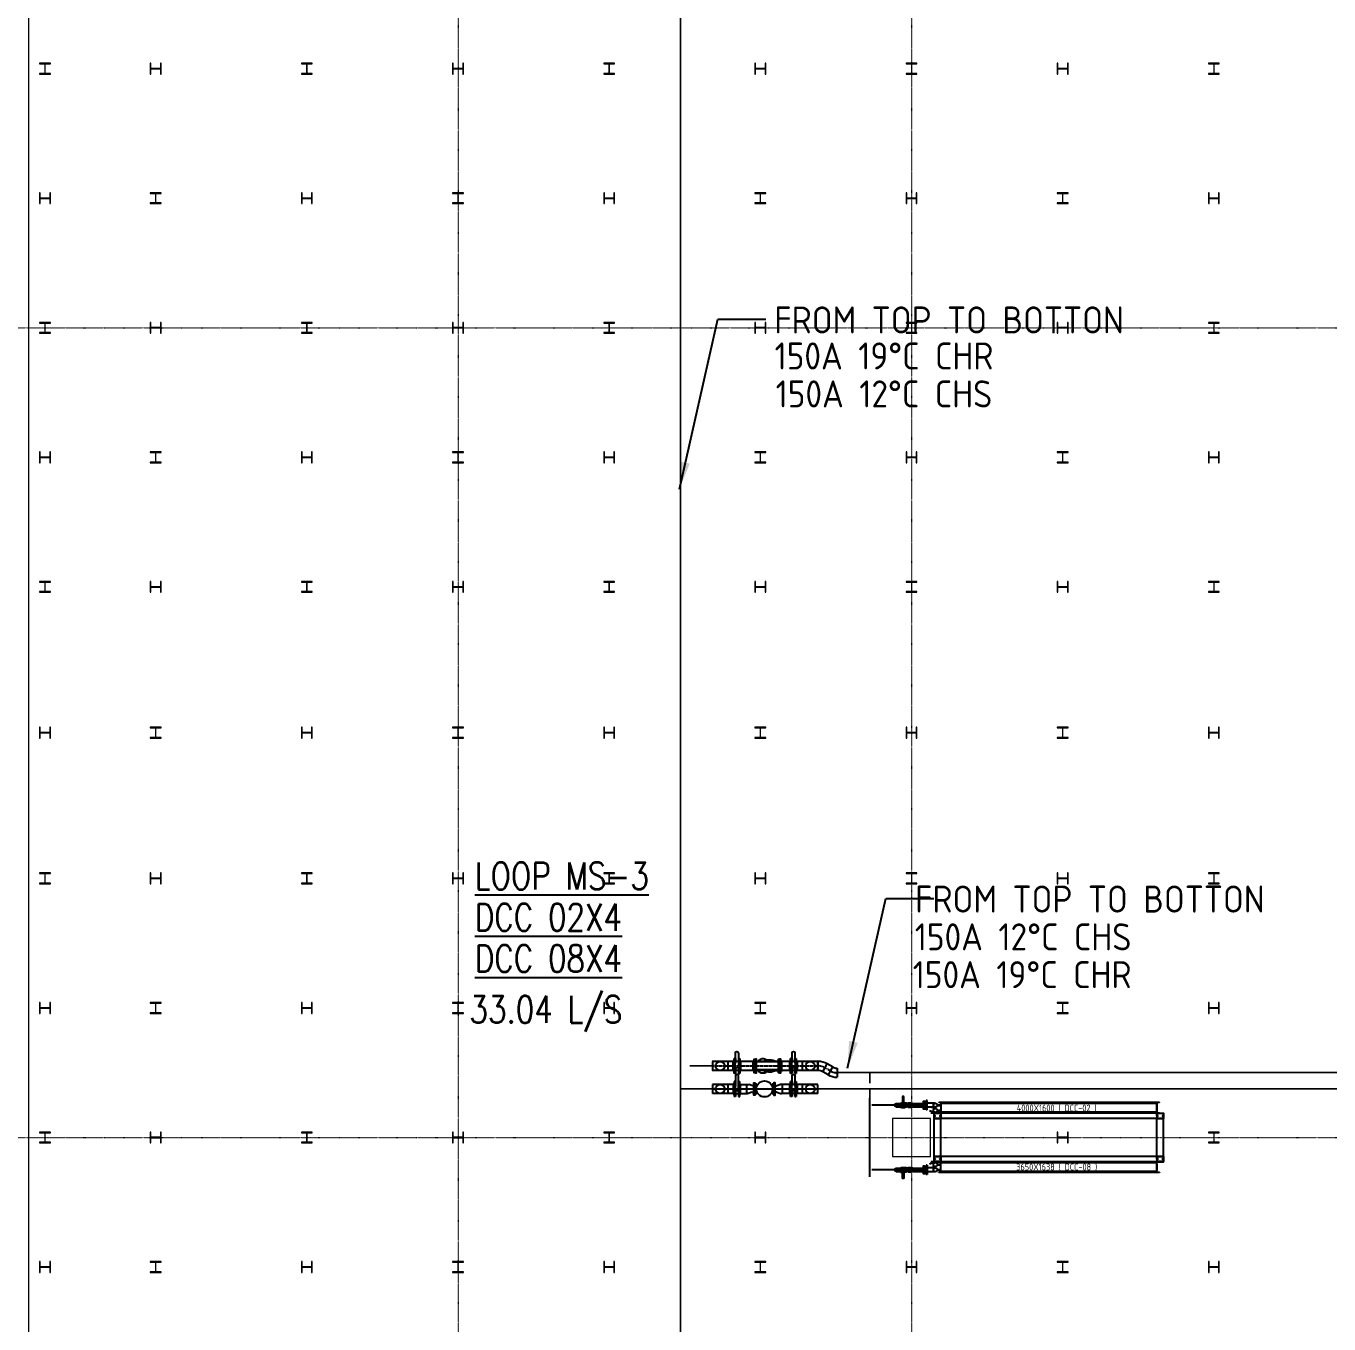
# Model space of a CAD drawing. Extents: x -32000 to 363140, y -29000 to 144266.
# Drawn here: x 18400 to 42530, y 26546 to 50589 of the extents above; entities that cross this region are included whole.
import ezdxf
from ezdxf.enums import TextEntityAlignment as Align

# ---------------------------------------------------------------- set-up
doc = ezdxf.new("R2010")
doc.units = 0
doc.header["$LTSCALE"] = 10
for name, pattern in [('H12PL25$0$JJP_三點線', [0.9, 0.3, -0.15, 0, -0.15, 0, -0.15, 0, -0.15]), ('XFM1Q20-200k$0$CENTER', [2, 1.25, -0.25, 0.25, -0.25]), ('XFM1Q20-200k$0$CENTER2', [1.125, 0.75, -0.125, 0.125, -0.125])]:
    doc.linetypes.add(name, pattern=pattern)
for name, color, linetype in [('H12PL25$0$A-WALL-IN', 252, 'Continuous'), ('H12PL25$0$S-COL', 252, 'Continuous'), ('H12PL25$0$S-GRID', 252, 'Continuous'), ('XFM1P20-200k$0$$0$M-PIPE-TEXT', 3, 'Continuous'), ('XFM1P20-200k$0$$0$M-PIPE-TEXT-ARROR', 91, 'Continuous'), ('XFM1P20-200k$0$M-PIPE-CHWR20', 110, 'Continuous'), ('XFM1P20-200k$0$M-PIPE-CHWS12', 130, 'Continuous'), ('XFM1Q20-200k$0$12P7-M-SUP-DCC-L1', 7, 'Continuous'), ('XFM1Q20-200k$0$C-CDCC', 22, 'Continuous'), ('XFM1Q20-200k$0$M-CWTR-TEXT', 4, 'Continuous'), ('XFM1Q20-200k$0$M-PIPE-CHWR20', 110, 'Continuous'), ('XFM1Q20-200k$0$M-PIPE-CHWS12', 130, 'Continuous'), ('XFM1Q20-200k$0$M-PIPE-CHWS12_CL', 132, 'XFM1Q20-200k$0$CENTER2'), ('XFM1Q20-200k$0$MAU&DCC Valve Station$0$M-CWTR-VAVE', 4, 'Continuous'), ('XFM1Q20-200k$0$U-PCW-V', 2, 'Continuous')]:
    doc.layers.add(name, color=color, linetype=linetype)
doc.styles.add('XFM1P20-200k$0$$0$aa-txt', font='isocp.shx', dxfattribs={"bigfont": 'chineset.shx'})
doc.styles.add('XFM1Q20-200k$0$12P7-XCM2P10$0$AA-TXT', font='simplex.shx', dxfattribs={"bigfont": 'china.shx'})
doc.styles.add('XFM1Q20-200k$0$aa-txt', font='isocp.shx', dxfattribs={"bigfont": 'chineset.shx'})
doc.dimstyles.new('XFM1P20-200k$0$$0$adim-200', dxfattribs={"dimscale": 200, "dimtxt": 0.3, "dimasz": 2.5, "dimexe": 0.1, "dimexo": 0.5, "dimgap": 0.15, "dimtad": 0, "dimdec": 4, "dimzin": 3, "dimdsep": 46, "dimtxsty": 'XFM1P20-200k$0$$0$aa-txt', "dimcen": 2.5, "dimclrd": 256, "dimclre": 256, "dimclrt": 256, "dimadec": 0, "dimazin": 0, "dimtfac": 1, "dimtdec": 4, "dimtmove": 0, "dimatfit": 3, "dimfxl": 1, "dimtolj": 1, "dimtzin": 0, "dimarcsym": 0})

# ---------------------------------------------------------------- blocks, each defined once
blk = doc.blocks.new('H12PL25')
at = {"layer": 'H12PL25$0$A-WALL-IN', "lineweight": 0, "flags": 128}
blk.add_lwpolyline([(18450, 450), (18450, 85450)], dxfattribs=at)
at = {"layer": 'H12PL25$0$S-COL', "lineweight": 0, "flags": 128}
for points in [[(18850, 49700), (18850, 49712), (18767, 49712, -0.41421356), (18754, 49725), (18754, 49875, -0.41421356), (18767, 49888), (18850, 49888), (18850, 49900), (18650, 49900), (18650, 49888), (18733, 49888, -0.41421356), (18746, 49875), (18746, 49725, -0.41421356), (18733, 49712), (18650, 49712), (18650, 49700)], [(20900, 49900), (20888, 49900), (20888, 49817, -0.41421356), (20875, 49804), (20725, 49804, -0.41421356), (20712, 49817), (20712, 49900), (20700, 49900), (20700, 49700), (20712, 49700), (20712, 49783, -0.41421356), (20725, 49796), (20875, 49796, -0.41421356), (20888, 49783), (20888, 49700), (20900, 49700)], [(23700, 49700), (23700, 49712), (23617, 49712, -0.41421356), (23604, 49725), (23604, 49875, -0.41421356), (23617, 49888), (23700, 49888), (23700, 49900), (23500, 49900), (23500, 49888), (23583, 49888, -0.41421356), (23596, 49875), (23596, 49725, -0.41421356), (23583, 49712), (23500, 49712), (23500, 49700)], [(26500, 49900), (26488, 49900), (26488, 49817, -0.41421356), (26475, 49804), (26325, 49804, -0.41421356), (26312, 49817), (26312, 49900), (26300, 49900), (26300, 49700), (26312, 49700), (26312, 49783, -0.41421356), (26325, 49796), (26475, 49796, -0.41421356), (26488, 49783), (26488, 49700), (26500, 49700)], [(29300, 49700), (29300, 49712), (29217, 49712, -0.41421356), (29204, 49725), (29204, 49875, -0.41421356), (29217, 49888), (29300, 49888), (29300, 49900), (29100, 49900), (29100, 49888), (29183, 49888, -0.41421356), (29196, 49875), (29196, 49725, -0.41421356), (29183, 49712), (29100, 49712), (29100, 49700)], [(32100, 49900), (32088, 49900), (32088, 49817, -0.41421356), (32075, 49804), (31925, 49804, -0.41421356), (31912, 49817), (31912, 49900), (31900, 49900), (31900, 49700), (31912, 49700), (31912, 49783, -0.41421356), (31925, 49796), (32075, 49796, -0.41421356), (32088, 49783), (32088, 49700), (32100, 49700)], [(34900, 49700), (34900, 49712), (34817, 49712, -0.41421356), (34804, 49725), (34804, 49875, -0.41421356), (34817, 49888), (34900, 49888), (34900, 49900), (34700, 49900), (34700, 49888), (34783, 49888, -0.41421356), (34796, 49875), (34796, 49725, -0.41421356), (34783, 49712), (34700, 49712), (34700, 49700)], [(37700, 49900), (37688, 49900), (37688, 49817, -0.41421356), (37675, 49804), (37525, 49804, -0.41421356), (37512, 49817), (37512, 49900), (37500, 49900), (37500, 49700), (37512, 49700), (37512, 49783, -0.41421356), (37525, 49796), (37675, 49796, -0.41421356), (37688, 49783), (37688, 49700), (37700, 49700)], [(40500, 49700), (40500, 49712), (40417, 49712, -0.41421356), (40404, 49725), (40404, 49875, -0.41421356), (40417, 49888), (40500, 49888), (40500, 49900), (40300, 49900), (40300, 49888), (40383, 49888, -0.41421356), (40396, 49875), (40396, 49725, -0.41421356), (40383, 49712), (40300, 49712), (40300, 49700)], [(18850, 47500), (18838, 47500), (18838, 47417, -0.41421356), (18825, 47404), (18675, 47404, -0.41421356), (18662, 47417), (18662, 47500), (18650, 47500), (18650, 47300), (18662, 47300), (18662, 47383, -0.41421356), (18675, 47396), (18825, 47396, -0.41421356), (18838, 47383), (18838, 47300), (18850, 47300)], [(20900, 47300), (20900, 47312), (20817, 47312, -0.41421356), (20804, 47325), (20804, 47475, -0.41421356), (20817, 47488), (20900, 47488), (20900, 47500), (20700, 47500), (20700, 47488), (20783, 47488, -0.41421356), (20796, 47475), (20796, 47325, -0.41421356), (20783, 47312), (20700, 47312), (20700, 47300)], [(23700, 47500), (23688, 47500), (23688, 47417, -0.41421356), (23675, 47404), (23525, 47404, -0.41421356), (23512, 47417), (23512, 47500), (23500, 47500), (23500, 47300), (23512, 47300), (23512, 47383, -0.41421356), (23525, 47396), (23675, 47396, -0.41421356), (23688, 47383), (23688, 47300), (23700, 47300)], [(26500, 47300), (26500, 47312), (26417, 47312, -0.41421356), (26404, 47325), (26404, 47475, -0.41421356), (26417, 47488), (26500, 47488), (26500, 47500), (26300, 47500), (26300, 47488), (26383, 47488, -0.41421356), (26396, 47475), (26396, 47325, -0.41421356), (26383, 47312), (26300, 47312), (26300, 47300)], [(29300, 47500), (29288, 47500), (29288, 47417, -0.41421356), (29275, 47404), (29125, 47404, -0.41421356), (29112, 47417), (29112, 47500), (29100, 47500), (29100, 47300), (29112, 47300), (29112, 47383, -0.41421356), (29125, 47396), (29275, 47396, -0.41421356), (29288, 47383), (29288, 47300), (29300, 47300)], [(32100, 47300), (32100, 47312), (32017, 47312, -0.41421356), (32004, 47325), (32004, 47475, -0.41421356), (32017, 47488), (32100, 47488), (32100, 47500), (31900, 47500), (31900, 47488), (31983, 47488, -0.41421356), (31996, 47475), (31996, 47325, -0.41421356), (31983, 47312), (31900, 47312), (31900, 47300)], [(34900, 47500), (34888, 47500), (34888, 47417, -0.41421356), (34875, 47404), (34725, 47404, -0.41421356), (34712, 47417), (34712, 47500), (34700, 47500), (34700, 47300), (34712, 47300), (34712, 47383, -0.41421356), (34725, 47396), (34875, 47396, -0.41421356), (34888, 47383), (34888, 47300), (34900, 47300)], [(37700, 47300), (37700, 47312), (37617, 47312, -0.41421356), (37604, 47325), (37604, 47475, -0.41421356), (37617, 47488), (37700, 47488), (37700, 47500), (37500, 47500), (37500, 47488), (37583, 47488, -0.41421356), (37596, 47475), (37596, 47325, -0.41421356), (37583, 47312), (37500, 47312), (37500, 47300)], [(40500, 47500), (40488, 47500), (40488, 47417, -0.41421356), (40475, 47404), (40325, 47404, -0.41421356), (40312, 47417), (40312, 47500), (40300, 47500), (40300, 47300), (40312, 47300), (40312, 47383, -0.41421356), (40325, 47396), (40475, 47396, -0.41421356), (40488, 47383), (40488, 47300), (40500, 47300)], [(18850, 44900), (18850, 44912), (18767, 44912, -0.41421356), (18754, 44925), (18754, 45075, -0.41421356), (18767, 45088), (18850, 45088), (18850, 45100), (18650, 45100), (18650, 45088), (18733, 45088, -0.41421356), (18746, 45075), (18746, 44925, -0.41421356), (18733, 44912), (18650, 44912), (18650, 44900)], [(20900, 45100), (20888, 45100), (20888, 45017, -0.41421356), (20875, 45004), (20725, 45004, -0.41421356), (20712, 45017), (20712, 45100), (20700, 45100), (20700, 44900), (20712, 44900), (20712, 44983, -0.41421356), (20725, 44996), (20875, 44996, -0.41421356), (20888, 44983), (20888, 44900), (20900, 44900)], [(23700, 44900), (23700, 44912), (23617, 44912, -0.41421356), (23604, 44925), (23604, 45075, -0.41421356), (23617, 45088), (23700, 45088), (23700, 45100), (23500, 45100), (23500, 45088), (23583, 45088, -0.41421356), (23596, 45075), (23596, 44925, -0.41421356), (23583, 44912), (23500, 44912), (23500, 44900)], [(26500, 45100), (26488, 45100), (26488, 45017, -0.41421356), (26475, 45004), (26325, 45004, -0.41421356), (26312, 45017), (26312, 45100), (26300, 45100), (26300, 44900), (26312, 44900), (26312, 44983, -0.41421356), (26325, 44996), (26475, 44996, -0.41421356), (26488, 44983), (26488, 44900), (26500, 44900)], [(29300, 44900), (29300, 44912), (29217, 44912, -0.41421356), (29204, 44925), (29204, 45075, -0.41421356), (29217, 45088), (29300, 45088), (29300, 45100), (29100, 45100), (29100, 45088), (29183, 45088, -0.41421356), (29196, 45075), (29196, 44925, -0.41421356), (29183, 44912), (29100, 44912), (29100, 44900)], [(32100, 45100), (32088, 45100), (32088, 45017, -0.41421356), (32075, 45004), (31925, 45004, -0.41421356), (31912, 45017), (31912, 45100), (31900, 45100), (31900, 44900), (31912, 44900), (31912, 44983, -0.41421356), (31925, 44996), (32075, 44996, -0.41421356), (32088, 44983), (32088, 44900), (32100, 44900)], [(34900, 44900), (34900, 44912), (34817, 44912, -0.41421356), (34804, 44925), (34804, 45075, -0.41421356), (34817, 45088), (34900, 45088), (34900, 45100), (34700, 45100), (34700, 45088), (34783, 45088, -0.41421356), (34796, 45075), (34796, 44925, -0.41421356), (34783, 44912), (34700, 44912), (34700, 44900)], [(37700, 45100), (37688, 45100), (37688, 45017, -0.41421356), (37675, 45004), (37525, 45004, -0.41421356), (37512, 45017), (37512, 45100), (37500, 45100), (37500, 44900), (37512, 44900), (37512, 44983, -0.41421356), (37525, 44996), (37675, 44996, -0.41421356), (37688, 44983), (37688, 44900), (37700, 44900)], [(40500, 44900), (40500, 44912), (40417, 44912, -0.41421356), (40404, 44925), (40404, 45075, -0.41421356), (40417, 45088), (40500, 45088), (40500, 45100), (40300, 45100), (40300, 45088), (40383, 45088, -0.41421356), (40396, 45075), (40396, 44925, -0.41421356), (40383, 44912), (40300, 44912), (40300, 44900)], [(18850, 42700), (18838, 42700), (18838, 42617, -0.41421356), (18825, 42604), (18675, 42604, -0.41421356), (18662, 42617), (18662, 42700), (18650, 42700), (18650, 42500), (18662, 42500), (18662, 42583, -0.41421356), (18675, 42596), (18825, 42596, -0.41421356), (18838, 42583), (18838, 42500), (18850, 42500)], [(20900, 42500), (20900, 42512), (20817, 42512, -0.41421356), (20804, 42525), (20804, 42675, -0.41421356), (20817, 42688), (20900, 42688), (20900, 42700), (20700, 42700), (20700, 42688), (20783, 42688, -0.41421356), (20796, 42675), (20796, 42525, -0.41421356), (20783, 42512), (20700, 42512), (20700, 42500)], [(23700, 42700), (23688, 42700), (23688, 42617, -0.41421356), (23675, 42604), (23525, 42604, -0.41421356), (23512, 42617), (23512, 42700), (23500, 42700), (23500, 42500), (23512, 42500), (23512, 42583, -0.41421356), (23525, 42596), (23675, 42596, -0.41421356), (23688, 42583), (23688, 42500), (23700, 42500)], [(26500, 42500), (26500, 42512), (26417, 42512, -0.41421356), (26404, 42525), (26404, 42675, -0.41421356), (26417, 42688), (26500, 42688), (26500, 42700), (26300, 42700), (26300, 42688), (26383, 42688, -0.41421356), (26396, 42675), (26396, 42525, -0.41421356), (26383, 42512), (26300, 42512), (26300, 42500)], [(29300, 42700), (29288, 42700), (29288, 42617, -0.41421356), (29275, 42604), (29125, 42604, -0.41421356), (29112, 42617), (29112, 42700), (29100, 42700), (29100, 42500), (29112, 42500), (29112, 42583, -0.41421356), (29125, 42596), (29275, 42596, -0.41421356), (29288, 42583), (29288, 42500), (29300, 42500)], [(32100, 42500), (32100, 42512), (32017, 42512, -0.41421356), (32004, 42525), (32004, 42675, -0.41421356), (32017, 42688), (32100, 42688), (32100, 42700), (31900, 42700), (31900, 42688), (31983, 42688, -0.41421356), (31996, 42675), (31996, 42525, -0.41421356), (31983, 42512), (31900, 42512), (31900, 42500)], [(34900, 42700), (34888, 42700), (34888, 42617, -0.41421356), (34875, 42604), (34725, 42604, -0.41421356), (34712, 42617), (34712, 42700), (34700, 42700), (34700, 42500), (34712, 42500), (34712, 42583, -0.41421356), (34725, 42596), (34875, 42596, -0.41421356), (34888, 42583), (34888, 42500), (34900, 42500)], [(37700, 42500), (37700, 42512), (37617, 42512, -0.41421356), (37604, 42525), (37604, 42675, -0.41421356), (37617, 42688), (37700, 42688), (37700, 42700), (37500, 42700), (37500, 42688), (37583, 42688, -0.41421356), (37596, 42675), (37596, 42525, -0.41421356), (37583, 42512), (37500, 42512), (37500, 42500)], [(40500, 42700), (40488, 42700), (40488, 42617, -0.41421356), (40475, 42604), (40325, 42604, -0.41421356), (40312, 42617), (40312, 42700), (40300, 42700), (40300, 42500), (40312, 42500), (40312, 42583, -0.41421356), (40325, 42596), (40475, 42596, -0.41421356), (40488, 42583), (40488, 42500), (40500, 42500)], [(18850, 40100), (18850, 40112), (18767, 40112, -0.41421356), (18754, 40125), (18754, 40275, -0.41421356), (18767, 40288), (18850, 40288), (18850, 40300), (18650, 40300), (18650, 40288), (18733, 40288, -0.41421356), (18746, 40275), (18746, 40125, -0.41421356), (18733, 40112), (18650, 40112), (18650, 40100)], [(20900, 40300), (20888, 40300), (20888, 40217, -0.41421356), (20875, 40204), (20725, 40204, -0.41421356), (20712, 40217), (20712, 40300), (20700, 40300), (20700, 40100), (20712, 40100), (20712, 40183, -0.41421356), (20725, 40196), (20875, 40196, -0.41421356), (20888, 40183), (20888, 40100), (20900, 40100)], [(23700, 40100), (23700, 40112), (23617, 40112, -0.41421356), (23604, 40125), (23604, 40275, -0.41421356), (23617, 40288), (23700, 40288), (23700, 40300), (23500, 40300), (23500, 40288), (23583, 40288, -0.41421356), (23596, 40275), (23596, 40125, -0.41421356), (23583, 40112), (23500, 40112), (23500, 40100)], [(26500, 40300), (26488, 40300), (26488, 40217, -0.41421356), (26475, 40204), (26325, 40204, -0.41421356), (26312, 40217), (26312, 40300), (26300, 40300), (26300, 40100), (26312, 40100), (26312, 40183, -0.41421356), (26325, 40196), (26475, 40196, -0.41421356), (26488, 40183), (26488, 40100), (26500, 40100)], [(29300, 40100), (29300, 40112), (29217, 40112, -0.41421356), (29204, 40125), (29204, 40275, -0.41421356), (29217, 40288), (29300, 40288), (29300, 40300), (29100, 40300), (29100, 40288), (29183, 40288, -0.41421356), (29196, 40275), (29196, 40125, -0.41421356), (29183, 40112), (29100, 40112), (29100, 40100)], [(32100, 40300), (32088, 40300), (32088, 40217, -0.41421356), (32075, 40204), (31925, 40204, -0.41421356), (31912, 40217), (31912, 40300), (31900, 40300), (31900, 40100), (31912, 40100), (31912, 40183, -0.41421356), (31925, 40196), (32075, 40196, -0.41421356), (32088, 40183), (32088, 40100), (32100, 40100)], [(34900, 40100), (34900, 40112), (34817, 40112, -0.41421356), (34804, 40125), (34804, 40275, -0.41421356), (34817, 40288), (34900, 40288), (34900, 40300), (34700, 40300), (34700, 40288), (34783, 40288, -0.41421356), (34796, 40275), (34796, 40125, -0.41421356), (34783, 40112), (34700, 40112), (34700, 40100)], [(37700, 40300), (37688, 40300), (37688, 40217, -0.41421356), (37675, 40204), (37525, 40204, -0.41421356), (37512, 40217), (37512, 40300), (37500, 40300), (37500, 40100), (37512, 40100), (37512, 40183, -0.41421356), (37525, 40196), (37675, 40196, -0.41421356), (37688, 40183), (37688, 40100), (37700, 40100)], [(40500, 40100), (40500, 40112), (40417, 40112, -0.41421356), (40404, 40125), (40404, 40275, -0.41421356), (40417, 40288), (40500, 40288), (40500, 40300), (40300, 40300), (40300, 40288), (40383, 40288, -0.41421356), (40396, 40275), (40396, 40125, -0.41421356), (40383, 40112), (40300, 40112), (40300, 40100)], [(18850, 37600), (18838, 37600), (18838, 37517, -0.41421356), (18825, 37504), (18675, 37504, -0.41421356), (18662, 37517), (18662, 37600), (18650, 37600), (18650, 37400), (18662, 37400), (18662, 37483, -0.41421356), (18675, 37496), (18825, 37496, -0.41421356), (18838, 37483), (18838, 37400), (18850, 37400)], [(20900, 37400), (20900, 37412), (20817, 37412, -0.41421356), (20804, 37425), (20804, 37575, -0.41421356), (20817, 37588), (20900, 37588), (20900, 37600), (20700, 37600), (20700, 37588), (20783, 37588, -0.41421356), (20796, 37575), (20796, 37425, -0.41421356), (20783, 37412), (20700, 37412), (20700, 37400)], [(23700, 37600), (23688, 37600), (23688, 37517, -0.41421356), (23675, 37504), (23525, 37504, -0.41421356), (23512, 37517), (23512, 37600), (23500, 37600), (23500, 37400), (23512, 37400), (23512, 37483, -0.41421356), (23525, 37496), (23675, 37496, -0.41421356), (23688, 37483), (23688, 37400), (23700, 37400)], [(26500, 37400), (26500, 37412), (26417, 37412, -0.41421356), (26404, 37425), (26404, 37575, -0.41421356), (26417, 37588), (26500, 37588), (26500, 37600), (26300, 37600), (26300, 37588), (26383, 37588, -0.41421356), (26396, 37575), (26396, 37425, -0.41421356), (26383, 37412), (26300, 37412), (26300, 37400)], [(29300, 37600), (29288, 37600), (29288, 37517, -0.41421356), (29275, 37504), (29125, 37504, -0.41421356), (29112, 37517), (29112, 37600), (29100, 37600), (29100, 37400), (29112, 37400), (29112, 37483, -0.41421356), (29125, 37496), (29275, 37496, -0.41421356), (29288, 37483), (29288, 37400), (29300, 37400)], [(32100, 37400), (32100, 37412), (32017, 37412, -0.41421356), (32004, 37425), (32004, 37575, -0.41421356), (32017, 37588), (32100, 37588), (32100, 37600), (31900, 37600), (31900, 37588), (31983, 37588, -0.41421356), (31996, 37575), (31996, 37425, -0.41421356), (31983, 37412), (31900, 37412), (31900, 37400)], [(34900, 37600), (34888, 37600), (34888, 37517, -0.41421356), (34875, 37504), (34725, 37504, -0.41421356), (34712, 37517), (34712, 37600), (34700, 37600), (34700, 37400), (34712, 37400), (34712, 37483, -0.41421356), (34725, 37496), (34875, 37496, -0.41421356), (34888, 37483), (34888, 37400), (34900, 37400)], [(37700, 37400), (37700, 37412), (37617, 37412, -0.41421356), (37604, 37425), (37604, 37575, -0.41421356), (37617, 37588), (37700, 37588), (37700, 37600), (37500, 37600), (37500, 37588), (37583, 37588, -0.41421356), (37596, 37575), (37596, 37425, -0.41421356), (37583, 37412), (37500, 37412), (37500, 37400)], [(40500, 37600), (40488, 37600), (40488, 37517, -0.41421356), (40475, 37504), (40325, 37504, -0.41421356), (40312, 37517), (40312, 37600), (40300, 37600), (40300, 37400), (40312, 37400), (40312, 37483, -0.41421356), (40325, 37496), (40475, 37496, -0.41421356), (40488, 37483), (40488, 37400), (40500, 37400)], [(18850, 34700), (18850, 34712), (18767, 34712, -0.41421356), (18754, 34725), (18754, 34875, -0.41421356), (18767, 34888), (18850, 34888), (18850, 34900), (18650, 34900), (18650, 34888), (18733, 34888, -0.41421356), (18746, 34875), (18746, 34725, -0.41421356), (18733, 34712), (18650, 34712), (18650, 34700)], [(20900, 34900), (20888, 34900), (20888, 34817, -0.41421356), (20875, 34804), (20725, 34804, -0.41421356), (20712, 34817), (20712, 34900), (20700, 34900), (20700, 34700), (20712, 34700), (20712, 34783, -0.41421356), (20725, 34796), (20875, 34796, -0.41421356), (20888, 34783), (20888, 34700), (20900, 34700)], [(23700, 34700), (23700, 34712), (23617, 34712, -0.41421356), (23604, 34725), (23604, 34875, -0.41421356), (23617, 34888), (23700, 34888), (23700, 34900), (23500, 34900), (23500, 34888), (23583, 34888, -0.41421356), (23596, 34875), (23596, 34725, -0.41421356), (23583, 34712), (23500, 34712), (23500, 34700)], [(26500, 34900), (26488, 34900), (26488, 34817, -0.41421356), (26475, 34804), (26325, 34804, -0.41421356), (26312, 34817), (26312, 34900), (26300, 34900), (26300, 34700), (26312, 34700), (26312, 34783, -0.41421356), (26325, 34796), (26475, 34796, -0.41421356), (26488, 34783), (26488, 34700), (26500, 34700)], [(29300, 34700), (29300, 34712), (29217, 34712, -0.41421356), (29204, 34725), (29204, 34875, -0.41421356), (29217, 34888), (29300, 34888), (29300, 34900), (29100, 34900), (29100, 34888), (29183, 34888, -0.41421356), (29196, 34875), (29196, 34725, -0.41421356), (29183, 34712), (29100, 34712), (29100, 34700)], [(32100, 34900), (32088, 34900), (32088, 34817, -0.41421356), (32075, 34804), (31925, 34804, -0.41421356), (31912, 34817), (31912, 34900), (31900, 34900), (31900, 34700), (31912, 34700), (31912, 34783, -0.41421356), (31925, 34796), (32075, 34796, -0.41421356), (32088, 34783), (32088, 34700), (32100, 34700)], [(34900, 34700), (34900, 34712), (34817, 34712, -0.41421356), (34804, 34725), (34804, 34875, -0.41421356), (34817, 34888), (34900, 34888), (34900, 34900), (34700, 34900), (34700, 34888), (34783, 34888, -0.41421356), (34796, 34875), (34796, 34725, -0.41421356), (34783, 34712), (34700, 34712), (34700, 34700)], [(37700, 34900), (37688, 34900), (37688, 34817, -0.41421356), (37675, 34804), (37525, 34804, -0.41421356), (37512, 34817), (37512, 34900), (37500, 34900), (37500, 34700), (37512, 34700), (37512, 34783, -0.41421356), (37525, 34796), (37675, 34796, -0.41421356), (37688, 34783), (37688, 34700), (37700, 34700)], [(40500, 34700), (40500, 34712), (40417, 34712, -0.41421356), (40404, 34725), (40404, 34875, -0.41421356), (40417, 34888), (40500, 34888), (40500, 34900), (40300, 34900), (40300, 34888), (40383, 34888, -0.41421356), (40396, 34875), (40396, 34725, -0.41421356), (40383, 34712), (40300, 34712), (40300, 34700)], [(18850, 32500), (18838, 32500), (18838, 32417, -0.41421356), (18825, 32404), (18675, 32404, -0.41421356), (18662, 32417), (18662, 32500), (18650, 32500), (18650, 32300), (18662, 32300), (18662, 32383, -0.41421356), (18675, 32396), (18825, 32396, -0.41421356), (18838, 32383), (18838, 32300), (18850, 32300)], [(20900, 32300), (20900, 32312), (20817, 32312, -0.41421356), (20804, 32325), (20804, 32475, -0.41421356), (20817, 32488), (20900, 32488), (20900, 32500), (20700, 32500), (20700, 32488), (20783, 32488, -0.41421356), (20796, 32475), (20796, 32325, -0.41421356), (20783, 32312), (20700, 32312), (20700, 32300)], [(23700, 32500), (23688, 32500), (23688, 32417, -0.41421356), (23675, 32404), (23525, 32404, -0.41421356), (23512, 32417), (23512, 32500), (23500, 32500), (23500, 32300), (23512, 32300), (23512, 32383, -0.41421356), (23525, 32396), (23675, 32396, -0.41421356), (23688, 32383), (23688, 32300), (23700, 32300)], [(26500, 32300), (26500, 32312), (26417, 32312, -0.41421356), (26404, 32325), (26404, 32475, -0.41421356), (26417, 32488), (26500, 32488), (26500, 32500), (26300, 32500), (26300, 32488), (26383, 32488, -0.41421356), (26396, 32475), (26396, 32325, -0.41421356), (26383, 32312), (26300, 32312), (26300, 32300)], [(29300, 32500), (29288, 32500), (29288, 32417, -0.41421356), (29275, 32404), (29125, 32404, -0.41421356), (29112, 32417), (29112, 32500), (29100, 32500), (29100, 32300), (29112, 32300), (29112, 32383, -0.41421356), (29125, 32396), (29275, 32396, -0.41421356), (29288, 32383), (29288, 32300), (29300, 32300)], [(32100, 32300), (32100, 32312), (32017, 32312, -0.41421356), (32004, 32325), (32004, 32475, -0.41421356), (32017, 32488), (32100, 32488), (32100, 32500), (31900, 32500), (31900, 32488), (31983, 32488, -0.41421356), (31996, 32475), (31996, 32325, -0.41421356), (31983, 32312), (31900, 32312), (31900, 32300)], [(34900, 32500), (34888, 32500), (34888, 32417, -0.41421356), (34875, 32404), (34725, 32404, -0.41421356), (34712, 32417), (34712, 32500), (34700, 32500), (34700, 32300), (34712, 32300), (34712, 32383, -0.41421356), (34725, 32396), (34875, 32396, -0.41421356), (34888, 32383), (34888, 32300), (34900, 32300)], [(37700, 32300), (37700, 32312), (37617, 32312, -0.41421356), (37604, 32325), (37604, 32475, -0.41421356), (37617, 32488), (37700, 32488), (37700, 32500), (37500, 32500), (37500, 32488), (37583, 32488, -0.41421356), (37596, 32475), (37596, 32325, -0.41421356), (37583, 32312), (37500, 32312), (37500, 32300)], [(40500, 32500), (40488, 32500), (40488, 32417, -0.41421356), (40475, 32404), (40325, 32404, -0.41421356), (40312, 32417), (40312, 32500), (40300, 32500), (40300, 32300), (40312, 32300), (40312, 32383, -0.41421356), (40325, 32396), (40475, 32396, -0.41421356), (40488, 32383), (40488, 32300), (40500, 32300)], [(18850, 29900), (18850, 29912), (18767, 29912, -0.41421356), (18754, 29925), (18754, 30075, -0.41421356), (18767, 30088), (18850, 30088), (18850, 30100), (18650, 30100), (18650, 30088), (18733, 30088, -0.41421356), (18746, 30075), (18746, 29925, -0.41421356), (18733, 29912), (18650, 29912), (18650, 29900)], [(20900, 30100), (20888, 30100), (20888, 30017, -0.41421356), (20875, 30004), (20725, 30004, -0.41421356), (20712, 30017), (20712, 30100), (20700, 30100), (20700, 29900), (20712, 29900), (20712, 29983, -0.41421356), (20725, 29996), (20875, 29996, -0.41421356), (20888, 29983), (20888, 29900), (20900, 29900)], [(23700, 29900), (23700, 29912), (23617, 29912, -0.41421356), (23604, 29925), (23604, 30075, -0.41421356), (23617, 30088), (23700, 30088), (23700, 30100), (23500, 30100), (23500, 30088), (23583, 30088, -0.41421356), (23596, 30075), (23596, 29925, -0.41421356), (23583, 29912), (23500, 29912), (23500, 29900)], [(26500, 30100), (26488, 30100), (26488, 30017, -0.41421356), (26475, 30004), (26325, 30004, -0.41421356), (26312, 30017), (26312, 30100), (26300, 30100), (26300, 29900), (26312, 29900), (26312, 29983, -0.41421356), (26325, 29996), (26475, 29996, -0.41421356), (26488, 29983), (26488, 29900), (26500, 29900)], [(29300, 29900), (29300, 29912), (29217, 29912, -0.41421356), (29204, 29925), (29204, 30075, -0.41421356), (29217, 30088), (29300, 30088), (29300, 30100), (29100, 30100), (29100, 30088), (29183, 30088, -0.41421356), (29196, 30075), (29196, 29925, -0.41421356), (29183, 29912), (29100, 29912), (29100, 29900)], [(32100, 30100), (32088, 30100), (32088, 30017, -0.41421356), (32075, 30004), (31925, 30004, -0.41421356), (31912, 30017), (31912, 30100), (31900, 30100), (31900, 29900), (31912, 29900), (31912, 29983, -0.41421356), (31925, 29996), (32075, 29996, -0.41421356), (32088, 29983), (32088, 29900), (32100, 29900)], [(37700, 30100), (37688, 30100), (37688, 30017, -0.41421356), (37675, 30004), (37525, 30004, -0.41421356), (37512, 30017), (37512, 30100), (37500, 30100), (37500, 29900), (37512, 29900), (37512, 29983, -0.41421356), (37525, 29996), (37675, 29996, -0.41421356), (37688, 29983), (37688, 29900), (37700, 29900)], [(40500, 29900), (40500, 29912), (40417, 29912, -0.41421356), (40404, 29925), (40404, 30075, -0.41421356), (40417, 30088), (40500, 30088), (40500, 30100), (40300, 30100), (40300, 30088), (40383, 30088, -0.41421356), (40396, 30075), (40396, 29925, -0.41421356), (40383, 29912), (40300, 29912), (40300, 29900)], [(18850, 27700), (18838, 27700), (18838, 27617, -0.41421356), (18825, 27604), (18675, 27604, -0.41421356), (18662, 27617), (18662, 27700), (18650, 27700), (18650, 27500), (18662, 27500), (18662, 27583, -0.41421356), (18675, 27596), (18825, 27596, -0.41421356), (18838, 27583), (18838, 27500), (18850, 27500)], [(20900, 27500), (20900, 27512), (20817, 27512, -0.41421356), (20804, 27525), (20804, 27675, -0.41421356), (20817, 27688), (20900, 27688), (20900, 27700), (20700, 27700), (20700, 27688), (20783, 27688, -0.41421356), (20796, 27675), (20796, 27525, -0.41421356), (20783, 27512), (20700, 27512), (20700, 27500)], [(23700, 27700), (23688, 27700), (23688, 27617, -0.41421356), (23675, 27604), (23525, 27604, -0.41421356), (23512, 27617), (23512, 27700), (23500, 27700), (23500, 27500), (23512, 27500), (23512, 27583, -0.41421356), (23525, 27596), (23675, 27596, -0.41421356), (23688, 27583), (23688, 27500), (23700, 27500)], [(26500, 27500), (26500, 27512), (26417, 27512, -0.41421356), (26404, 27525), (26404, 27675, -0.41421356), (26417, 27688), (26500, 27688), (26500, 27700), (26300, 27700), (26300, 27688), (26383, 27688, -0.41421356), (26396, 27675), (26396, 27525, -0.41421356), (26383, 27512), (26300, 27512), (26300, 27500)], [(29300, 27700), (29288, 27700), (29288, 27617, -0.41421356), (29275, 27604), (29125, 27604, -0.41421356), (29112, 27617), (29112, 27700), (29100, 27700), (29100, 27500), (29112, 27500), (29112, 27583, -0.41421356), (29125, 27596), (29275, 27596, -0.41421356), (29288, 27583), (29288, 27500), (29300, 27500)], [(32100, 27500), (32100, 27512), (32017, 27512, -0.41421356), (32004, 27525), (32004, 27675, -0.41421356), (32017, 27688), (32100, 27688), (32100, 27700), (31900, 27700), (31900, 27688), (31983, 27688, -0.41421356), (31996, 27675), (31996, 27525, -0.41421356), (31983, 27512), (31900, 27512), (31900, 27500)], [(34900, 27700), (34888, 27700), (34888, 27617, -0.41421356), (34875, 27604), (34725, 27604, -0.41421356), (34712, 27617), (34712, 27700), (34700, 27700), (34700, 27500), (34712, 27500), (34712, 27583, -0.41421356), (34725, 27596), (34875, 27596, -0.41421356), (34888, 27583), (34888, 27500), (34900, 27500)], [(37700, 27500), (37700, 27512), (37617, 27512, -0.41421356), (37604, 27525), (37604, 27675, -0.41421356), (37617, 27688), (37700, 27688), (37700, 27700), (37500, 27700), (37500, 27688), (37583, 27688, -0.41421356), (37596, 27675), (37596, 27525, -0.41421356), (37583, 27512), (37500, 27512), (37500, 27500)], [(40500, 27700), (40488, 27700), (40488, 27617, -0.41421356), (40475, 27604), (40325, 27604, -0.41421356), (40312, 27617), (40312, 27700), (40300, 27700), (40300, 27500), (40312, 27500), (40312, 27583, -0.41421356), (40325, 27596), (40475, 27596, -0.41421356), (40488, 27583), (40488, 27500), (40500, 27500)]]:
    blk.add_lwpolyline(points, format="xyb", close=True, dxfattribs=at)
blk.add_lwpolyline([(34450, 29650), (35150, 29650), (35150, 30350), (34450, 30350)], close=True, dxfattribs=at)
at = {"layer": 'H12PL25$0$S-GRID', "linetype": 'H12PL25$0$JJP_三點線', "lineweight": 0}
for p, q in [((26400, 128250), (26400, -28000)), ((34800, 128250), (34800, -28000)), ((-29000, 45000), (289600, 45000)), ((-29000, 30000), (289600, 30000))]:
    blk.add_line(p, q, dxfattribs=at)
blk = doc.blocks.new('XFM1Q20-200k$0$A$C858cf4fa')
at = {"layer": 'XFM1Q20-200k$0$C-CDCC'}
for p, q in [((-149, 62), (-149, 237)), ((-131, 237), (-149, 237)), ((-131, 62), (-149, 62)), ((-131, 62), (-131, 237)), ((22, 186), (-131, 186)), ((20, 113), (-131, 113)), ((11, 16), (-87, 42)), ((31, 86), (-68, 113)), ((-55, 0), (-55, 10)), ((4176, 0), (-55, 0)), ((59, 155), (125, 155)), ((59, 143), (125, 143)), ((59, 57), (125, 57)), ((59, 45), (125, 45)), ((85, 200), (85, 190)), ((4176, 200), (85, 200)), ((125, 200), (125, 0)), ((4126, 180), (125, 180)), ((4126, 20), (125, 20)), ((4126, 200), (4126, 0)), ((4126, 200), (4126, 0)), ((4126, 36), (4126, 164)), ((4176, 190), (4176, 200)), ((4176, 10), (4176, 0))]:
    blk.add_line(p, q, dxfattribs=at)
for centre in [(22, 149), (22, 51)]:
    blk.add_circle(centre, 36.5, dxfattribs=at)
at = {"layer": 'XFM1Q20-200k$0$C-CDCC', "style": 'XFM1Q20-200k$0$aa-txt', "width": 0.8}
blk.add_text('4000X1600 ( DCC-02 )', height=125, dxfattribs=at).set_placement((2270, 96), align=Align.MIDDLE)
blk = doc.blocks.new('XFM1Q20-200k$0$A$Cb56c667e')
at = {"layer": 'XFM1Q20-200k$0$12P7-M-SUP-DCC-L1'}
for points in [[(46, 135), (0, 116), (47, 0), (93, 19), (86, 37), (83, 36), (89, 20), (49, 4), (4, 114), (45, 130), (51, 115), (54, 116)], [(46, 135), (93, 153), (140, 37), (93, 19), (86, 37), (89, 38), (95, 23), (135, 39), (91, 149), (51, 133), (57, 117), (54, 116)]]:
    blk.add_lwpolyline(points, close=True, dxfattribs=at)
blk = doc.blocks.new('XFM1Q20-200k$0$A$Cc676ecaf')
at = {"layer": 'XFM1Q20-200k$0$12P7-M-SUP-DCC-L1'}
for p, q in [((231340, 29650), (227339, 29650)), ((231340, 29550), (227339, 29550))]:
    blk.add_line(p, q, dxfattribs=at)
at = {"layer": 'XFM1Q20-200k$0$C-CDCC'}
for p, q in [((227065, 29488), (227065, 29313)), ((227083, 29488), (227065, 29488)), ((227083, 29488), (227083, 29313)), ((227225, 29534), (227127, 29508)), ((227245, 29464), (227146, 29437)), ((227159, 29550), (227159, 29540)), ((231390, 29550), (227159, 29550)), ((227273, 29505), (227339, 29505)), ((227273, 29493), (227339, 29493)), ((227339, 29350), (227339, 29550)), ((231340, 29530), (227339, 29530)), ((231340, 29350), (231340, 29550)), ((231340, 29350), (231340, 29550)), ((231340, 29514), (231340, 29386)), ((231390, 29540), (231390, 29550)), ((227083, 29313), (227065, 29313)), ((227234, 29437), (227083, 29437)), ((227236, 29364), (227083, 29364)), ((227273, 29407), (227339, 29407)), ((227273, 29395), (227339, 29395)), ((227299, 29350), (227299, 29360)), ((231390, 29350), (227299, 29350)), ((231340, 29370), (227339, 29370)), ((231390, 29360), (231390, 29350))]:
    blk.add_line(p, q, dxfattribs=at)
for centre in [(227236, 29499), (227236, 29401)]:
    blk.add_circle(centre, 36.5, dxfattribs=at)
at = {"xscale": -0.9999999999999999, "rotation": 112.0000000000001}
for p in [(227321, 29693), (231447, 29693)]:
    blk.add_blockref('XFM1Q20-200k$0$A$Cb56c667e', p, dxfattribs=at)
at = {"layer": 'XFM1Q20-200k$0$C-CDCC', "style": 'XFM1Q20-200k$0$aa-txt', "width": 0.8}
blk.add_text('3650X1638 ( DCC-08 )', height=125, dxfattribs=at).set_placement((229484, 29454), align=Align.MIDDLE)
blk = doc.blocks.new('XFM1Q20-200k$0$R6-4')
for p, q in [((-5.7, 0), (5.7, 0)), ((-5.7, 0), (-5.7, -1)), ((-8.4, -14), (-8.4, -12.4)), ((8.4, -14), (-8.4, -14)), ((-6.2, -4.1), (-7.9, -9.3)), ((5.7, 0), (5.7, -1)), ((6.2, -4.1), (7.9, -9.3)), ((8.4, -14), (8.4, -12.4))]:
    blk.add_line(p, q)
for centre, start, end in [((1.6, -12.4), 161.7321, 180), ((-15.7, -1), 341.7321, 0), ((15.7, -1), 180, 198.2679), ((-1.6, -12.4), 0, 18.2679)]:
    blk.add_arc(centre, 10, start, end)
blk = doc.blocks.new('XFM1Q20-200k$0$BV-150V-T1')
at = {"color": 0, "linetype": 'ByBlock'}
for p, q in [((-5.2, 9.6), (-6.7, 9.6)), ((-6.7, -9.6), (-6.7, 9.6)), ((-2.7, 14), (-5.2, 14)), ((-5.2, -14), (-5.2, 14)), ((2.7, 14), (5.2, 14)), ((5.2, 14), (5.2, -14)), ((5.2, 9.6), (6.7, 9.6)), ((6.7, 9.6), (6.7, -9.6)), ((-5.2, -9.6), (-6.7, -9.6)), ((-2.7, -14), (-5.2, -14)), ((2.7, -8.4), (-2.7, -8.4)), ((2.7, -14), (5.2, -14)), ((5.2, -9.6), (6.7, -9.6))]:
    blk.add_line(p, q, dxfattribs=at)
blk.add_lwpolyline([(-2.7, 7.5), (-2.7, 24, -1), (2.7, 24), (2.7, 7.7, 0.028765), (2.9, 4.2), (3.3, 0.3, -1.044614), (-3.3, 0), (-2.9, 4.1, 0.028765)], format="xyb", close=True, dxfattribs=at)
for points in [[(-2.7, 14), (-2.7, 6.1)], [(2.7, 14), (2.7, 6.3)], [(-2.7, -2), (-2.7, -14)], [(2.7, -2), (2.7, -14)]]:
    blk.add_lwpolyline(points, dxfattribs=at)
blk = doc.blocks.new('XFM1Q20-200k$0$YS-05-B')
at = {"layer": 'XFM1Q20-200k$0$U-PCW-V', "color": 0}
for p, q in [((46.4, 7.4), (6.3, 7.4)), ((46.4, -7.4), (6.3, -7.4))]:
    blk.add_line(p, q, dxfattribs=at)
for points in [[(1.4, -8.2), (0, -8.2), (0, 8.2), (1.4, 8.2)], [(3.8, -12.6), (1.4, -12.6), (1.4, 12.6), (3.8, 12.6), (3.8, -12.6)], [(3.8, -12.6), (6.2, -12.6), (6.2, 12.6), (3.8, 12.6), (3.8, -12.6)], [(48.8, -12.6), (46.4, -12.6), (46.4, 12.6), (48.8, 12.6), (48.8, -12.6)], [(48.8, -12.6), (51.2, -12.6), (51.2, 12.6), (48.8, 12.6), (48.8, -12.6)], [(51.2, -8.2), (52.6, -8.2), (52.6, 8.2), (51.2, 8.2)]]:
    blk.add_lwpolyline(points, dxfattribs=at)
for points in [[(16.1, 12.9, 0.133256), (12.8, 12, 0.106756), (9.7, 9.1, 0.036777), (8.7, 7.4, 0.036777)], [(24.6, 10.4, 0.064337), (22.5, 12, 0.133256), (19.2, 12.9)], [(8.7, -7.4, 0.036777), (9.7, -9.1, 0.106756), (12.8, -12, 0.133256), (16.1, -12.9)], [(19.2, -12.9, 0.133256), (22.5, -12, 0.064337), (24.6, -10.4, 0.064337)]]:
    blk.add_lwpolyline(points, format="xyb", dxfattribs=at)
for centre, radius, start, end in [((17.7, 3.6), 9.45, 80.5245, 99.4755), ((24.8, 0), 10.1, 121.7693, 132.5173), ((29.9, -12), 23, 57.3698, 116.9234), ((17.7, -3.6), 9.45, 260.5245, 279.4755), ((24.8, 0), 10.1, 227.4827, 238.2307), ((29.9, 12), 23, 243.0766, 302.6302)]:
    blk.add_arc(centre, radius, start, end, dxfattribs=at)
blk = doc.blocks.new('XFM1Q20-200k')
at = {"layer": 'XFM1Q20-200k$0$12P7-M-SUP-DCC-L1'}
for p, q in [((39344, 30450), (35343, 30450)), ((35218, 29650), (35218, 30350)), ((35343, 29650), (35343, 30350)), ((39344, 30350), (35343, 30350)), ((39344, 29650), (39344, 30350)), ((39469, 29650), (39469, 30350))]:
    blk.add_line(p, q, dxfattribs=at)
at = {"layer": 'XFM1Q20-200k$0$M-PIPE-CHWR20'}
for p, q in [((31498, 30984, 0), (31112, 30984, 0)), ((31112, 30984, 0), (31112, 30816, 0)), ((31112, 30900, 0), (33065, 30900, 0)), ((31398, 30984, 0), (31398, 30816, 0)), ((31629, 30984, 0), (31743, 30984, 0)), ((31900, 30978, 0), (31900, 30903, 0)), ((31902, 30978, 0), (31900, 30978, 0)), ((31900, 30827, 0), (31900, 30903, 0)), ((31902, 31008, 0), (31902, 30903, 0)), ((31902, 31008, 0), (31917, 31008, 0)), ((31902, 30798, 0), (31902, 30903, 0)), ((31917, 31008, 0), (31917, 30903, 0)), ((31918, 31007, 0), (31917, 31008, 0)), ((31917, 30798, 0), (31917, 30903, 0)), ((31918, 30903, 0), (31918, 31007, 0)), ((31918, 30903, 0), (31918, 30799, 0)), ((31933, 30973, 0), (31920, 30973, 0)), ((31928, 30833, 0), (31928, 30973, 0)), ((32222, 30967, 0), (32222, 30903, 0)), ((32222, 30833, 0), (32222, 30903, 0)), ((32224, 30973, 0), (32232, 30973, 0)), ((32234, 31007, 0), (32235, 31008, 0)), ((32234, 30903, 0), (32234, 31007, 0)), ((32234, 30903, 0), (32234, 30799, 0)), ((32235, 31008, 0), (32235, 30903, 0)), ((32250, 31008, 0), (32235, 31008, 0)), ((32235, 30798, 0), (32235, 30903, 0)), ((32250, 31008, 0), (32250, 30903, 0)), ((32250, 30978, 0), (32252, 30978, 0)), ((32250, 30798, 0), (32250, 30903, 0)), ((32252, 30978, 0), (32252, 30903, 0)), ((32252, 30827, 0), (32252, 30903, 0)), ((33065, 30984, 0), (32405, 30984, 0)), ((32780, 30816, 0), (32780, 30984, 0)), ((33065, 30816, 0), (33065, 30984, 0)), ((31498, 30816, 0), (31112, 30816, 0)), ((31629, 30816, 0), (31743, 30816, 0)), ((31902, 30827, 0), (31900, 30827, 0)), ((31902, 30798, 0), (31917, 30798, 0)), ((31918, 30799, 0), (31917, 30798, 0)), ((31928, 30833, 0), (31920, 30833, 0)), ((32222, 30833, 0), (32232, 30833, 0)), ((32234, 30799, 0), (32235, 30798, 0)), ((32250, 30798, 0), (32235, 30798, 0)), ((32250, 30827, 0), (32252, 30827, 0)), ((33065, 30816, 0), (32405, 30816, 0))]:
    blk.add_line(p, q, dxfattribs=at)
at = {"layer": 'XFM1Q20-200k$0$M-PIPE-CHWR20', "elevation": 0}
for points in [[(31900, 31014), (31900, 30786), (31876, 30786), (31876, 31014)], [(32252, 31014), (32252, 30786), (32276, 30786), (32276, 31014)]]:
    blk.add_lwpolyline(points, close=True, dxfattribs=at)
at = {"layer": 'XFM1Q20-200k$0$M-PIPE-CHWR20'}
for centre, radius in [((31255, 30900, 0), 84), ((32076, 30900, 0), 149), ((32923, 30900, 0), 84)]:
    blk.add_circle(centre, radius, dxfattribs=at)
for centre, radius, start, end in [((31920, 30975, 0), 2, 180, 270), ((31943, 30984, 0), 15, 227.6297, 291.3232), ((32210, 30975, 0), 15, 255, 315), ((32209, 30974, 0), 15, 315, 355.3609), ((32232, 30975, 0), 2, 270, 0), ((31920, 30831, 0), 2, 90, 180), ((31943, 30816, 0), 15, 68.6768, 132.3703), ((32210, 30825, 0), 15, 45, 105), ((32209, 30826, 0), 15, 4.6391, 45), ((32232, 30831, 0), 2, 0, 90)]:
    blk.add_arc(centre, radius, start, end, dxfattribs=at)
at = {"layer": 'XFM1Q20-200k$0$M-PIPE-CHWS12'}
for p, q in [((33065, 31410, 0), (31108, 31410, 0)), ((31112, 31410, 0), (31112, 31242, 0)), ((31398, 31410, 0), (31398, 31242, 0)), ((32780, 31242, 0), (32780, 31410, 0)), ((33065, 31242, 0), (33065, 31410, 0)), ((33070, 31242, 0), (33070, 31410, 0)), ((33065, 31242, 0), (31108, 31242, 0)), ((32123, 31242, 0), (32409, 31242, 0)), ((33154, 31219, 0), (33238, 31365, 0)), ((33254, 31161, 0), (33154, 31219, 0)), ((33347, 31302, 0), (33238, 31365, 0)), ((33338, 31307, 0), (33254, 31161, 0)), ((33422, 31284, 0), (33422, 31116, 0))]:
    blk.add_line(p, q, dxfattribs=at)
for centre in [(31255, 31326, 0), (32923, 31326, 0)]:
    blk.add_circle(centre, 84, dxfattribs=at)
for centre, radius, start, end in [((33070, 31074, 0), 336, 60, 90), ((33070, 31074, 0), 168, 60, 90), ((33422, 31452, 0), 336, 240, 270), ((33422, 31452, 0), 168, 240, 270)]:
    blk.add_arc(centre, radius, start, end, dxfattribs=at)
at = {"layer": 'XFM1Q20-200k$0$M-PIPE-CHWS12_CL', "linetype": 'XFM1Q20-200k$0$CENTER'}
for p, q in [((31108, 31326, 0), (33065, 31326, 0)), ((33297, 31234, 0), (33196, 31292, 0))]:
    blk.add_line(p, q, dxfattribs=at)
at = {"layer": 'XFM1Q20-200k$0$M-PIPE-CHWS12_CL'}
for centre, start, end in [((33070, 31074, 0), 60, 90), ((33422, 31452, 0), 240, 270)]:
    blk.add_arc(centre, 252, start, end, dxfattribs=at)
for name, p in [('XFM1Q20-200k$0$A$C858cf4fa', (35218, 30450)), ('XFM1Q20-200k$0$A$Cc676ecaf', (-191996, 0))]:
    blk.add_blockref(name, p)
at = {"rotation": 68.000000000014}
for p in [(35325, 30307), (39451, 30307)]:
    blk.add_blockref('XFM1Q20-200k$0$A$Cb56c667e', p, dxfattribs=at)
at = {"layer": 'XFM1Q20-200k$0$M-PIPE-CHWR20', "yscale": 10.00000000000002}
for p, xscale, zscale in [((31565, 30900, 0), -10.00000000000002, 10.00000000000001), ((32613, 30900, 0), 10.00000000000002, 10.00000000000002)]:
    blk.add_blockref('XFM1Q20-200k$0$BV-150V-T1', p, dxfattribs=dict(at, xscale=xscale, zscale=zscale))
at = {"layer": 'XFM1Q20-200k$0$M-PIPE-CHWR20'}
for p, xscale, yscale, zscale, rotation in [((31886, 30900, 0), -10.00000000000001, 10.00000000000001, 10.00000000000001, 270), ((32266, 30900, 0), 10, 10, 10, 90)]:
    blk.add_blockref('XFM1Q20-200k$0$R6-4', p, dxfattribs=dict(at, xscale=xscale, yscale=yscale, zscale=zscale, rotation=rotation))
at = {"layer": 'XFM1Q20-200k$0$MAU&DCC Valve Station$0$M-CWTR-VAVE'}
for name, p, xscale, yscale, zscale in [('XFM1Q20-200k$0$BV-150V-T1', (31565, 31326, 0), 10.00000000000001, 10.00000000000001, 10.00000000000001), ('XFM1Q20-200k$0$YS-05-B', (31869, 31326, 0), 10, 10, 10), ('XFM1Q20-200k$0$BV-150V-T1', (32613, 31326, 0), 10.00000000000001, 10.00000000000001, 10.00000000000001)]:
    blk.add_blockref(name, p, dxfattribs=dict(at, xscale=xscale, yscale=yscale, zscale=zscale))
at = {"layer": 'DEFPOINTS', "color": 6, "style": 'XFM1Q20-200k$0$12P7-XCM2P10$0$AA-TXT', "width": 0.8}
blk.add_text('33.04 L/S', height=500, dxfattribs=at).set_placement((26613, 32372, 0), align=Align.MIDDLE_LEFT)
at = {"layer": 'XFM1Q20-200k$0$M-CWTR-TEXT', "style": 'XFM1Q20-200k$0$12P7-XCM2P10$0$AA-TXT', "width": 0.8}
for s, p in [('%%ULOOP MS-3', (26712, 34847, 0)), ('%%UDCC 02X4', (26712, 34081, 0)), ('%%UDCC 08X4', (26712, 33316, 0))]:
    blk.add_text(s, height=500, dxfattribs=at).set_placement(p, align=Align.MIDDLE_LEFT)
blk = doc.blocks.new('XFM1P20-200k$0$0BV-50')
for p, q in [((0, -3.1), (0, 2.9)), ((0.3, 3.9), (1.8, 3.9)), ((0.3, 2), (1.8, 2)), ((3.3, 3.7), (2, 3.7)), ((2, -3.9), (2, 3.7)), ((3.4, -4.4), (3.4, 4.1)), ((7.1, 4.2), (3.5, 4.2)), ((5, -2.8), (5, 1.9)), ((7, 2.4), (5.4, 2.4)), ((7.1, 2.4), (7.1, 4.3)), ((8.9, 4.4), (7.2, 4.4)), ((7.4, -2.8), (7.4, 1.9)), ((9, -4.6), (9, 4.3)), ((9.4, 4.4), (9.1, 4.4)), ((9.5, -4.6), (9.5, 4.3)), ((11.3, 3.9), (9.5, 3.9)), ((11.3, 2), (9.5, 2)), ((11.5, -3.1), (11.5, 2.9)), ((0.3, -2.2), (1.8, -2.2)), ((0.3, -4.1), (1.8, -4.1)), ((3.3, -3.9), (2, -3.9)), ((4.8, -4.5), (3.5, -4.5)), ((7.6, -5.4), (4.8, -5.4)), ((8.9, -4.7), (7.6, -4.7)), ((9.4, -4.7), (9.1, -4.7)), ((11.3, -2.2), (9.5, -2.2)), ((11.3, -4.1), (9.5, -4.1))]:
    blk.add_line(p, q)
blk.add_lwpolyline([(6.2, -1.1), (5.3, -0.6), (5.3, 0.4), (6.2, 0.9), (7.1, 0.4), (7.1, -0.6)], close=True)
blk.add_lwpolyline([(5.3, -15.9), (7.1, -15.9, 0.414214), (7.6, -15.5), (7.6, -2.8), (4.8, -2.8), (4.8, -15.5, 0.414214)], format="xyb", close=True)
blk.add_circle((6.2, -0.1), 0.537)
for centre, radius, start, end in [((1.7, 2.9), 1.72, 146.6015, 213.3985), ((7.7, -0.1), 7.74, 164.4227, 195.5773), ((0.3, 2.9), 1.72, 326.6015, 33.3985), ((2.1, 4.1), 0.453, 225.3999, 260.4412), ((-5.7, -0.1), 7.74, 344.4227, 15.5773), ((3.3, 3.8), 0.0945, 270, 0), ((3.5, 4.1), 0.0945, 90, 180), ((6.2, -0.1), 1.96, 128.7372, 231.2628), ((5.4, 1.9), 0.459, 90, 180), ((7, 1.9), 0.459, 0, 90), ((7.2, 4.3), 0.0945, 90, 180), ((6.2, -0.1), 1.96, 308.7372, 51.2628), ((8.9, 4.3), 0.0945, 0, 90), ((9.1, 4.3), 0.0945, 90, 180), ((9.4, 4.3), 0.0945, 0, 90), ((9.8, 2.9), 1.72, 326.6015, 33.3985), ((3.8, -0.1), 7.74, 344.4227, 15.5773), ((1.7, -3.1), 1.72, 146.6015, 213.3985), ((0.3, -3.1), 1.72, 326.6015, 33.3985), ((2.1, -4.3), 0.453, 99.5588, 134.6001), ((3.3, -4), 0.0945, 0, 90), ((3.5, -4.4), 0.0945, 180, 270), ((8.9, -4.6), 0.0945, 270, 0), ((9.1, -4.6), 0.0945, 180, 270), ((9.4, -4.6), 0.0945, 270, 0), ((9.8, -3.1), 1.72, 326.6015, 33.3985)]:
    blk.add_arc(centre, radius, start, end)
blk = doc.blocks.new('XFM1P20-200k$0$005')
h = blk.add_hatch()
h.set_pattern_fill('AR-HBONE', color=256, scale=0.430893, angle=360, style=0)
h.set_pattern_definition([(135, (-2258.2576, -4619.8331), (-8e-16, 2.4374981), [5.1707143, -1.7235714]), (45, (-2259.4764, -4618.6144), (-8e-16, 2.4374981), [5.1707143, -1.7235714])])
h.paths.add_polyline_path([(21.88125, -3.01625), (21.88125, 3.01625), (5.88125, 3.01625), (5.88125, -3.01625)])
edge = h.paths.add_edge_path(flags=17)
edge.add_line((21.88125, 3.01625), (21.88125, -3.01625))
for p, q in [((5.88125, 3.31625), (3, 3.31625)), ((5.88125, 3.31625), (5.88125, -3.31625)), ((21.88125, 3.01625), (5.88125, 3.01625)), ((5.88125, 3.01625), (5.88125, -3.01625)), ((21.88125, 3.31625), (24.7625, 3.31625)), ((21.88125, 3.31625), (21.88125, -3.31625)), ((21.88125, 3.01625), (21.88125, -3.01625)), ((21.88125, -3.01625), (21.88125, 3.01625)), ((28.2625, 3.31625), (24.7625, 3.31625)), ((28.2625, 3.31625), (28.2625, -3.31625)), ((5.88125, -3.31625), (3, -3.31625)), ((21.88125, -3.01625), (5.88125, -3.01625)), ((21.88125, -3.31625), (28.2625, -3.31625)), ((28.2625, -3.31625), (25.38125, -3.31625))]:
    blk.add_line(p, q)
for points in [[(0, -7.6), (0, 7.6), (2.38125, 7.6), (2.38125, -7.6), (0, -7.6)], [(2.38125, 3.8975), (3, 3.8975), (3, -3.8975), (2.38125, -3.8975)]]:
    blk.add_lwpolyline(points)
blk = doc.blocks.new('XFM1P20-200k')
at = {"layer": 'XFM1P20-200k$0$M-PIPE-CHWR20'}
for p, q in [((34027, 29274), (34027, 30726)), ((34490, 30599, 0), (34062, 30599)), ((34490, 30599, 0), (35018, 30599, 0)), ((34513, 30629, 0), (34592, 30629, 0)), ((34513, 30569, 0), (34592, 30569, 0)), ((34737, 30629), (34708, 30629, 0)), ((34737, 30569), (34708, 30569, 0)), ((34490, 29401, 0), (34062, 29401)), ((34490, 29401, 0), (35018, 29401, 0)), ((34513, 29431, 0), (34592, 29431, 0)), ((34513, 29371, 0), (34592, 29371, 0)), ((34737, 29431), (34708, 29431, 0)), ((34737, 29371), (34708, 29371, 0))]:
    blk.add_line(p, q, dxfattribs=at)
at = {"layer": 'XFM1P20-200k$0$M-PIPE-CHWR20', "const_width": 30}
for points in [[(30521, 60900), (30521, 1572)], [(33065, 30900), (84427, 30900), (84427, 29258)], [(34027, 29274), (34027, 30900)]]:
    blk.add_lwpolyline(points, dxfattribs=at)
at = {"layer": 'XFM1P20-200k$0$M-PIPE-CHWR20', "const_width": 30, "elevation": 0}
blk.add_lwpolyline([(31112, 30900), (30521, 30900)], dxfattribs=at)
at = {"layer": 'XFM1P20-200k$0$M-PIPE-CHWR20', "elevation": 0}
for points in [[(34790, 30638), (34737, 30638), (34737, 30560), (34790, 30560)], [(34784, 30638), (34790, 30638), (34790, 30560), (34784, 30560)], [(34790, 29440), (34737, 29440), (34737, 29362), (34790, 29362)], [(34784, 29440), (34790, 29440), (34790, 29362), (34784, 29362)]]:
    blk.add_lwpolyline(points, dxfattribs=at)
at = {"layer": 'XFM1P20-200k$0$M-PIPE-CHWR20', "extrusion": (0, 0, -1)}
for centre in [(34513, 30599, 0), (34513, 29401, 0)]:
    blk.add_ellipse(centre, major_axis=(0, 30.2), ratio=0.77704, start_param=3.141593, end_param=6.283185, dxfattribs=at)
at = {"layer": 'XFM1P20-200k$0$M-PIPE-CHWS12', "const_width": 30, "elevation": 0}
blk.add_lwpolyline([(31108, 31326), (30692, 31326)], dxfattribs=at)
at = {"layer": 'XFM1P20-200k$0$M-PIPE-CHWS12', "const_width": 30}
for points in [[(84427, 30993), (84427, 31202), (33422, 31202)], [(34027, 31001), (34027, 31202)]]:
    blk.add_lwpolyline(points, dxfattribs=at)
at = {"layer": 'XFM1P20-200k$0$M-PIPE-CHWR20', "xscale": 10, "yscale": 10, "zscale": 10, "rotation": 180}
for name, p in [('XFM1P20-200k$0$0BV-50', (34708, 30598, 0)), ('XFM1P20-200k$0$005', (35045, 30599)), ('XFM1P20-200k$0$005', (35045, 29401))]:
    blk.add_blockref(name, p, dxfattribs=at)
at = {"layer": 'XFM1P20-200k$0$M-PIPE-CHWR20', "xscale": -10, "yscale": 10, "zscale": 10}
blk.add_blockref('XFM1P20-200k$0$0BV-50', (34708, 29402, 0), dxfattribs=at)
at = {"layer": 'XFM1P20-200k$0$$0$M-PIPE-TEXT', "style": 'XFM1P20-200k$0$$0$aa-txt'}
for s, p in [('FROM TOP TO BOTTON', (38732, 45145, 0)), ('150A 19%%DC CHR', (36316, 44478, 0)), ('150A 12%%DC CHS', (36295, 43775, 0)), ('FROM TOP TO BOTTON', (41340, 34417, 0)), ('150A 12%%DC CHS', (38872, 33717, 0)), ('150A 19%%DC CHR', (38874, 33017, 0))]:
    blk.add_text(s, height=500, dxfattribs=at).set_placement(p, align=Align.MIDDLE_RIGHT)
at = {"layer": 'XFM1P20-200k$0$$0$M-PIPE-TEXT-ARROR'}
for points in [[(30501, 42013, 0), (31214, 45158, 0), (32100, 45158, 0)], [(33614, 31284, 0), (34326, 34429, 0), (35213, 34429, 0)]]:
    blk.add_leader(points, dimstyle='XFM1P20-200k$0$$0$adim-200', dxfattribs=at)

msp = doc.modelspace()

# ---------------------------------------------------------------- block references
msp.add_blockref('H12PL25', (0, 0))

# ---------------------------------------------------------------- next in the draw order: block references
for name in ['XFM1P20-200k', 'XFM1Q20-200k']:
    msp.add_blockref(name, (0, 0))

doc.saveas('drawing.dxf')
